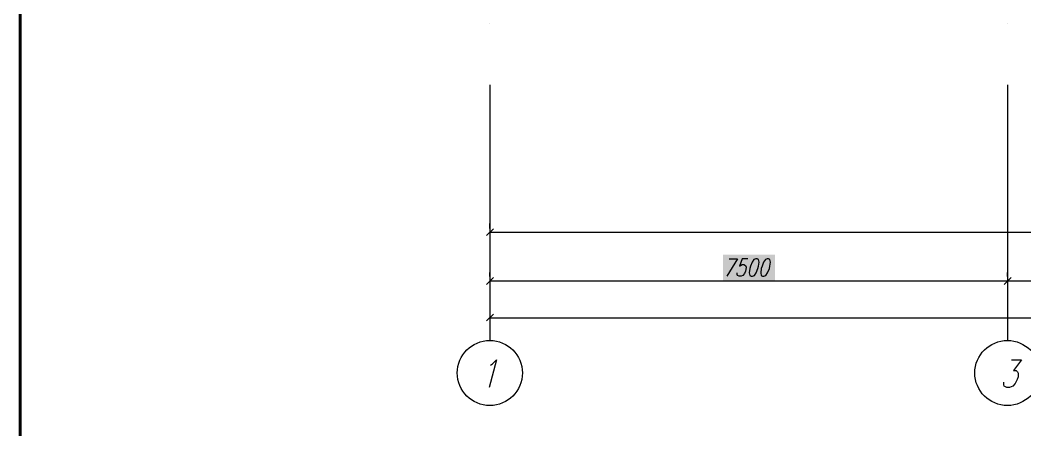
# Model space of a CAD drawing. Header units: millimetres. Extents: x 2185 to 8290, y 601 to 2456.
# Drawn here: x 3830.3 to 4026.8, y 1458.4 to 1538.7 of the extents above; entities that cross this region are included whole.
import ezdxf

# ---------------------------------------------------------------- set-up
doc = ezdxf.new("R2010")
doc.units = ezdxf.units.MM
doc.layers.add('PDF _ТХ', color=7, linetype='Continuous')

msp = doc.modelspace()

# ---------------------------------------------------------------- linework, layer by layer
at = {"color": 0, "lineweight": 60}
for q in [(3830.3, 1842.99), (3830.3, 1842.91)]:
    msp.add_line((3830.3, 1258.99), q, dxfattribs=at)
at = {"layer": 'PDF _ТХ', "lineweight": 25}
for points in [[(3922.18, 1537.98), (3922.18, 1537.98)], [(4023.39, 1537.98), (4023.39, 1537.98)], [(3922.18, 1525.98), (3922.18, 1501.98)], [(3922.18, 1525.91), (3922.18, 1478.76)], [(4023.39, 1525.98), (4023.39, 1501.98)], [(3922.18, 1521.56), (3922.18, 1521.56)], [(4023.39, 1521.56), (4023.39, 1521.56)], [(3922.18, 1513.91), (3922.18, 1513.91)], [(4023.39, 1513.91), (4023.39, 1513.91)], [(3922.18, 1509.56), (3922.18, 1475.9)], [(4023.39, 1509.56), (4023.39, 1475.9)], [(3922.18, 1501.9), (3922.18, 1477.9)], [(4023.39, 1501.9), (4023.39, 1477.9)], [(3922.86, 1497.79), (3921.49, 1496.47)], [(3922.18, 1497.9), (3922.18, 1498.82)], [(3922.18, 1497.16), (4117.92, 1497.16), (4171.93, 1497.16), (4367.68, 1497.16)], [(3968.98, 1491.96), (3970.58, 1491.96), (3968.53, 1488.53)], [(3972.59, 1491.96), (3971.5, 1491.96), (3970.98, 1490.47), (3971.16, 1490.65), (3971.5, 1490.82), (3971.84, 1490.82), (3972.13, 1490.65), (3972.3, 1490.3), (3972.24, 1489.85), (3972.18, 1489.5), (3971.96, 1489.04), (3971.61, 1488.7), (3971.27, 1488.53), (3970.93, 1488.53), (3970.58, 1488.7), (3970.53, 1488.87), (3970.53, 1489.22)], [(3922.86, 1488.3), (3921.49, 1486.93)], [(3922.18, 1488.47), (3922.18, 1489.27)], [(3922.18, 1487.62), (4023.39, 1487.62), (4144.9, 1487.62), (4266.4, 1487.62), (4367.68, 1487.62)], [(3922.86, 1481.1), (3921.49, 1479.79)], [(3922.18, 1480.41), (4367.68, 1480.41)], [(3922.29, 1471.1), (3922.69, 1471.38), (3923.43, 1472.13), (3922.01, 1466.76)], [(4024.19, 1472.13), (4026.14, 1472.13), (4024.54, 1470.07), (4025.05, 1470.07), (4025.34, 1469.84), (4025.45, 1469.56), (4025.45, 1468.81), (4025.28, 1468.3), (4024.88, 1467.5), (4024.42, 1466.98), (4023.79, 1466.76), (4023.28, 1466.76), (4022.76, 1466.98), (4022.65, 1467.27), (4022.65, 1467.78)]]:
    msp.add_lwpolyline(points, dxfattribs=at)
for points in [[(3974.19, 1491.96), (3973.79, 1491.79), (3973.44, 1491.27), (3973.1, 1490.47), (3972.99, 1490.02), (3972.87, 1489.22), (3972.99, 1488.7), (3973.27, 1488.53), (3973.5, 1488.53), (3973.9, 1488.7), (3974.24, 1489.22), (3974.59, 1490.02), (3974.7, 1490.47), (3974.81, 1491.27), (3974.7, 1491.79), (3974.41, 1491.96)], [(3976.41, 1491.96), (3976.07, 1491.79), (3975.67, 1491.27), (3975.39, 1490.47), (3975.21, 1490.02), (3975.16, 1489.22), (3975.21, 1488.7), (3975.5, 1488.53), (3975.73, 1488.53), (3976.13, 1488.7), (3976.47, 1489.22), (3976.81, 1490.02), (3976.93, 1490.47), (3977.04, 1491.27), (3976.93, 1491.79), (3976.64, 1491.96)], [(4024.08, 1488.3), (4022.76, 1486.93)], [(4023.39, 1489.27), (4023.39, 1488.47)]]:
    msp.add_lwpolyline(points, close=True, dxfattribs=at)
for centre in [(3922.15, 1469.58), (4023.36, 1469.58)]:
    msp.add_circle(centre, 6.37, dxfattribs=at)
at = {"layer": 'PDF _ТХ', "color": 7, "true_color": 0xffffff, "transparency": 33554559}
for points in [[(3967.73, 1492.76), (3967.73, 1487.73), (3977.9, 1492.76)], [(3967.73, 1487.73), (3977.9, 1492.76), (3977.9, 1487.73)]]:
    msp.add_solid(points, dxfattribs=at)

doc.saveas('drawing.dxf')
